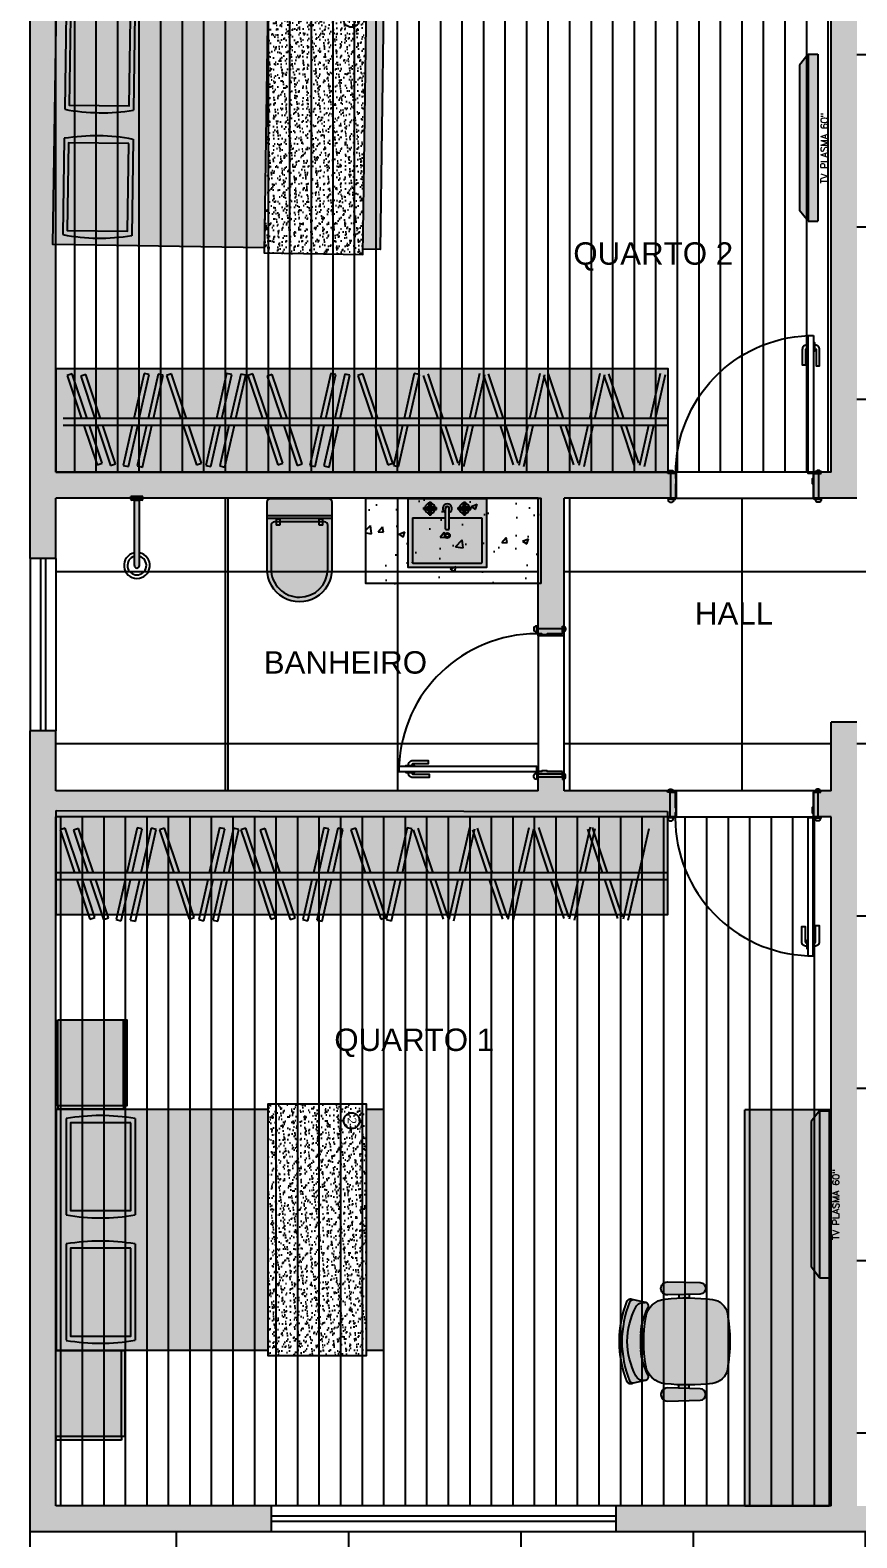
# Model space of a CAD drawing. Extents: x -39 to 242, y 20 to 69.
# Drawn here: x 94.14 to 98.94, y 44.53 to 53.28 of the extents above; entities that cross this region are included whole.
import ezdxf

# ---------------------------------------------------------------- set-up
doc = ezdxf.new("R2010")
doc.units = 0
doc.header["$MEASUREMENT"] = 0
doc.layers.get('0').update_dxf_attribs({"linetype": 'CONTINUOUS'})
for name, color, linetype in [('A6', 6, 'CONTINUOUS'), ('Esquadrias', 2, 'CONTINUOUS'), ('hatch', 1, 'CONTINUOUS'), ('MOBILIARIO', 2, 'CONTINUOUS'), ('PORTA', 1, 'CONTINUOUS'), ('solera', 1, 'CONTINUOUS'), ('Texto', 2, 'CONTINUOUS')]:
    doc.layers.add(name, color=color, linetype=linetype)
doc.styles.add('1-20', font='romans.shx', dxfattribs={"height": 0.04})
doc.styles.add('casa', font='georgia.ttf')
doc.styles.add('R100-50', font='arial.ttf', dxfattribs={"height": 0.13})
pattern_1 = [(90, (16.2722, 22.1355), (-1, 0), []), (180, (16.2722, 22.1355), (-1e-16, -1), [])]

# ---------------------------------------------------------------- blocks, each defined once
blk = doc.blocks.new('A$C2AA719D1')
at = {"layer": 'PORTA', "color": 3}
for points in [[(0.045, 0.9675), (0.045, 0.1675), (0.075, 0.1675), (0.075, 0.9675)], [(0.045, 0.0175), (0.045, 0.1075), (0.05, 0.1075), (0.05, 0.1375), (0.045, 0.1375), (0.045, 0.1675), (0.015, 0.1675), (0.015, 0.0175)], [(0.845, 0.0175), (0.845, 0.1075), (0.84, 0.1075), (0.84, 0.1375), (0.845, 0.1375), (0.845, 0.1675), (0.875, 0.1675), (0.875, 0.0175)]]:
    blk.add_lwpolyline(points, close=True, dxfattribs=at)
at = {"layer": 'PORTA', "color": 2}
for points in [[(0.04, 0.8925), (0.035, 0.8925, 0.414214), (0.03, 0.8875), (0.03, 0.7925), (0.01, 0.7925), (0.01, 0.8875, -0.414214), (0.035, 0.9125), (0.04, 0.9125)], [(0.08, 0.9125), (0.085, 0.9125, -0.414214), (0.11, 0.8875), (0.11, 0.7975), (0.09, 0.7975), (0.09, 0.8875, 0.414214), (0.085, 0.8925), (0.08, 0.8925)]]:
    blk.add_lwpolyline(points, format="xyb", dxfattribs=at)
for points in [[(0.045, 0.9275), (0.04, 0.9275), (0.04, 0.8775), (0.045, 0.8775)], [(0.075, 0.9275), (0.08, 0.9275), (0.08, 0.8775), (0.075, 0.8775)]]:
    blk.add_lwpolyline(points, dxfattribs=at)
at = {"layer": 'PORTA', "color": 3}
for points in [[(0, 0.1675, -1), (0.035, 0.1675)], [(0.89, 0.1675, 1), (0.855, 0.1675)], [(0, 0.0175, 1), (0.035, 0.0175)], [(0.89, 0.0175, -1), (0.855, 0.0175)]]:
    blk.add_lwpolyline(points, format="xyb", close=True, dxfattribs=at)
at = {"layer": 'PORTA', "color": 1}
blk.add_arc((0.044, 0.1671), 0.801, 0.02903, 87.78159, dxfattribs=at)
blk = doc.blocks.new('A$C38BE74CB')
h = blk.add_hatch(color=256)
h.dxf.hatch_style = 1
h.set_gradient(color1=(255, 255, 255), color2=(192, 192, 192), name='CURVED')
h.paths.add_polyline_path([(0.02, 0.38, 0.414214), (0, 0.36), (0, 0.02, 0.414214), (0.02, 0), (0.4065, 0, 1), (0.4065, 0.38)])
at = {"layer": 'MOBILIARIO', "color": 2, "linetype": 'Continuous'}
for p, q in [((0, 0.36), (0, 0.02)), ((0.4065, 0.38), (0.02, 0.38)), ((0.1, 0.38), (0.1, 0)), ((0.02, 0), (0.4065, 0))]:
    blk.add_line(p, q, dxfattribs=at)
at = {"layer": 'MOBILIARIO'}
for p, q in [((0.1144, 0.38), (0.1144, 0)), ((0.4065, 0.355), (0.1535, 0.355)), ((0.1185, 0.325), (0.1185, 0.305)), ((0.1535, 0.325), (0.1185, 0.325)), ((0.1535, 0.305), (0.1185, 0.305)), ((0.1335, 0.335), (0.1335, 0.045)), ((0.1535, 0.325), (0.1535, 0.305)), ((0.1185, 0.075), (0.1185, 0.055)), ((0.1185, 0.075), (0.1535, 0.075)), ((0.1185, 0.055), (0.1535, 0.055)), ((0.1535, 0.075), (0.1535, 0.055)), ((0.1535, 0.025), (0.4065, 0.025))]:
    blk.add_line(p, q, dxfattribs=at)
at = {"layer": 'MOBILIARIO', "color": 2, "linetype": 'Continuous'}
for centre, radius, start, end in [((0.02, 0.36), 0.02, 90, 180), ((0.4065, 0.19), 0.19, 270, 90), ((0.02, 0.02), 0.02, 180, 270)]:
    blk.add_arc(centre, radius, start, end, dxfattribs=at)
at = {"layer": 'MOBILIARIO'}
for centre, radius, start, end in [((0.1535, 0.335), 0.02, 90, 180), ((0.4065, 0.19), 0.165, 0, 90), ((0.4065, 0.19), 0.165, 270, 0), ((0.1535, 0.045), 0.02, 180, 270)]:
    blk.add_arc(centre, radius, start, end, dxfattribs=at)
blk = doc.blocks.new('A$C5CA90DFA')
h = blk.add_hatch(color=256)
h.dxf.hatch_style = 1
h.set_gradient(color1=(255, 255, 255), color2=(192, 192, 192))
h.paths.add_polyline_path([(0, 0), (0.455, 0), (0.455, 0.4), (0, 0.4)])
at = {"layer": 'MOBILIARIO', "color": 2}
for p, q in [((0.2175, 0.2225), (0.218, 0.2215)), ((0.218, 0.2215), (0.2201, 0.2206)), ((0.2201, 0.2206), (0.2235, 0.2199)), ((0.2235, 0.2199), (0.2278, 0.2197)), ((0.2278, 0.2197), (0.2321, 0.2199)), ((0.2321, 0.2199), (0.2355, 0.2206)), ((0.2355, 0.2206), (0.2376, 0.2215)), ((0.2376, 0.2215), (0.2381, 0.2225))]:
    blk.add_line(p, q, dxfattribs=at)
blk.add_lwpolyline([(0, 0.4), (0.455, 0.4), (0.455, 0), (0, 0)], close=True, dxfattribs=at)
at = {"layer": 'MOBILIARIO'}
for points in [[(0.1218, 0.3714, 0.299875), (0.0986, 0.3483)], [(0.1218, 0.3582, 0.21619), (0.1118, 0.3483)], [(0.1218, 0.353, 0.138814), (0.1171, 0.3483)], [(0.1218, 0.3527, 0.131669), (0.1174, 0.3483)], [(0.157, 0.3483, 0.299858), (0.1338, 0.3714)], [(0.1438, 0.3483, 0.216158), (0.1338, 0.3582)], [(0.1385, 0.3483, 0.13877), (0.1338, 0.353)], [(0.1382, 0.3483, 0.131627), (0.1338, 0.3527)], [(0.2381, 0.3173, 5.042833), (0.2175, 0.3173)], [(0.3212, 0.3714, 0.299875), (0.298, 0.3483)], [(0.3212, 0.3582, 0.216188), (0.3112, 0.3483)], [(0.3212, 0.353, 0.138814), (0.3165, 0.3483)], [(0.3212, 0.3527, 0.131669), (0.3168, 0.3483)], [(0.3564, 0.3483, 0.299858), (0.3332, 0.3714)], [(0.3432, 0.3483, 0.21616), (0.3332, 0.3582)], [(0.3379, 0.3483, 0.13877), (0.3332, 0.353)], [(0.3376, 0.3483, 0.131627), (0.3332, 0.3527)], [(0.0986, 0.3363, 0.299878), (0.1218, 0.3131)], [(0.1118, 0.3363, 0.216195), (0.1218, 0.3263)], [(0.1171, 0.3363, 0.138819), (0.1218, 0.3315)], [(0.1174, 0.3363, 0.131679), (0.1218, 0.3319)], [(0.1338, 0.3319, 0.131637), (0.1382, 0.3363)], [(0.1338, 0.3315, 0.138776), (0.1385, 0.3363)], [(0.1338, 0.3263, 0.216162), (0.1438, 0.3363)], [(0.1338, 0.3131, 0.299861), (0.157, 0.3363)], [(0.298, 0.3363, 0.299878), (0.3212, 0.3131)], [(0.3112, 0.3363, 0.216193), (0.3212, 0.3263)], [(0.3165, 0.3363, 0.138819), (0.3212, 0.3315)], [(0.3168, 0.3363, 0.131678), (0.3212, 0.3319)], [(0.3332, 0.3319, 0.131638), (0.3376, 0.3363)], [(0.3332, 0.3315, 0.138776), (0.3379, 0.3363)], [(0.3332, 0.3263, 0.216165), (0.3432, 0.3363)], [(0.3332, 0.3131, 0.299861), (0.3564, 0.3363)]]:
    blk.add_lwpolyline(points, format="xyb", dxfattribs=at)
at = {"layer": 'MOBILIARIO', "color": 2}
for points in [[(0.1198, 0.3483, 0.414466), (0.1218, 0.3503)], [(0.1338, 0.3503, 0.41557), (0.1358, 0.3483)], [(0.2381, 0.339, 1.362521), (0.2175, 0.339)], [(0.2381, 0.3429, 0.936931), (0.2175, 0.3429)], [(0.3192, 0.3483, 0.415042), (0.3212, 0.3503)], [(0.3332, 0.3503, 0.414788), (0.3352, 0.3483)], [(0.0297, 0.287, 0.414575), (0.0247, 0.282)], [(0.1218, 0.3343, 0.414465), (0.1198, 0.3363)], [(0.1358, 0.3363, 0.414476), (0.1338, 0.3343)], [(0.3212, 0.3343, 0.414474), (0.3192, 0.3363)], [(0.3352, 0.3363, 0.414666), (0.3332, 0.3343)], [(0.4304, 0.282, 0.41461), (0.4254, 0.287)], [(0.0265, 0.0265, -0.197037), (0.025, 0.03)], [(0.025, 0.03, 0.414577), (0.03, 0.025)], [(0.03, 0.025, -0.197039), (0.0265, 0.0265)], [(0.4256, 0.025, 0.413841), (0.43, 0.0294)]]:
    blk.add_lwpolyline(points, format="xyb", dxfattribs=at)
for points in [[(0.1218, 0.3503), (0.1218, 0.3793)], [(0.1218, 0.3793), (0.1338, 0.3793)], [(0.1218, 0.3343), (0.1338, 0.3503)], [(0.1218, 0.3503), (0.1278, 0.3423)], [(0.1278, 0.3053), (0.1278, 0.3793)], [(0.1338, 0.3503), (0.1338, 0.3793)], [(0.3212, 0.3503), (0.3212, 0.3793)], [(0.3212, 0.3793), (0.3332, 0.3793)], [(0.3212, 0.3343), (0.3332, 0.3503)], [(0.3212, 0.3503), (0.3332, 0.3343)], [(0.3272, 0.3053), (0.3272, 0.3793)], [(0.3332, 0.3503), (0.3332, 0.3793)], [(0.0247, 0.282), (0.025, 0.03)], [(0.0297, 0.287), (0.2175, 0.287)], [(0.0908, 0.3363), (0.0908, 0.3483)], [(0.0908, 0.3483), (0.1198, 0.3483)], [(0.0908, 0.3423), (0.1648, 0.3423)], [(0.0908, 0.3363), (0.1198, 0.3363)], [(0.1198, 0.3483), (0.1278, 0.3423)], [(0.1278, 0.3423), (0.1198, 0.3363)], [(0.1218, 0.3053), (0.1218, 0.3343)], [(0.1218, 0.3053), (0.1338, 0.3053)], [(0.1278, 0.3423), (0.1358, 0.3483)], [(0.1358, 0.3363), (0.1278, 0.3423)], [(0.1278, 0.3423), (0.1338, 0.3343)], [(0.1338, 0.3053), (0.1338, 0.3343)], [(0.1358, 0.3483), (0.1648, 0.3483)], [(0.1358, 0.3363), (0.1648, 0.3363)], [(0.1648, 0.3363), (0.1648, 0.3483)], [(0.2175, 0.2873), (0.2175, 0.3429)], [(0.2175, 0.2225), (0.2175, 0.2873)], [(0.2381, 0.2873), (0.2381, 0.3429)], [(0.2381, 0.2223), (0.2381, 0.2873)], [(0.2381, 0.287), (0.4254, 0.287)], [(0.2902, 0.3363), (0.2902, 0.3483)], [(0.2902, 0.3483), (0.3192, 0.3483)], [(0.2902, 0.3423), (0.3642, 0.3423)], [(0.2902, 0.3363), (0.3192, 0.3363)], [(0.3192, 0.3483), (0.3272, 0.3423)], [(0.3272, 0.3423), (0.3192, 0.3363)], [(0.3212, 0.3053), (0.3212, 0.3343)], [(0.3212, 0.3053), (0.3332, 0.3053)], [(0.3272, 0.3423), (0.3352, 0.3483)], [(0.3352, 0.3363), (0.3272, 0.3423)], [(0.3332, 0.3053), (0.3332, 0.3343)], [(0.3352, 0.3483), (0.3642, 0.3483)], [(0.3352, 0.3363), (0.3642, 0.3363)], [(0.3642, 0.3363), (0.3642, 0.3483)], [(0.43, 0.0294), (0.4304, 0.282)], [(0.03, 0.025), (0.4256, 0.025)]]:
    blk.add_lwpolyline(points, dxfattribs=at)
blk.add_circle((0.2278, 0.185), 0.015, dxfattribs=at)
at = {"layer": 'MOBILIARIO'}
blk.add_circle((0.2278, 0.185), 0.01, dxfattribs=at)
blk = doc.blocks.new('CHUVEIRO-S')
h = blk.add_hatch(color=256)
h.dxf.hatch_style = 1
h.set_gradient(color1=(132, 132, 132), color2=(173, 173, 173))
h.paths.add_polyline_path([(0.015, -0.0218), (-0.015, -0.0218), (-0.015, -0.4, 1), (0.015, -0.4)])
at = {"layer": 'MOBILIARIO', "color": 2, "linetype": 'Continuous'}
for p, q in [((0.035, 0), (-0.035, 0)), ((-0.035, -0.0148), (-0.035, 0)), ((0.028, -0.0218), (-0.028, -0.0218)), ((-0.015, -0.4), (-0.015, -0.0218)), ((0.015, -0.4), (0.015, -0.0218)), ((0.035, -0.0148), (0.035, 0))]:
    blk.add_line(p, q, dxfattribs=at)
at = {"layer": 'MOBILIARIO', "color": 1, "lineweight": -3}
blk.add_line((0, -0.0077), (0, 0), dxfattribs=at)
at = {"layer": 'MOBILIARIO'}
blk.add_line((-0.015, -0.0218), (0.015, -0.0218), dxfattribs=at)
at = {"layer": 'MOBILIARIO', "color": 2, "linetype": 'Continuous'}
for centre, radius, start, end in [((-0.028, -0.0148), 0.007, 180, 270), ((0.028, -0.0148), 0.007, 270, 0), ((0, -0.4), 0.075, 101.53696, 78.46304), ((0, -0.4), 0.055, 105.82662, 74.17338), ((0, -0.4), 0.015, 180, 0)]:
    blk.add_arc(centre, radius, start, end, dxfattribs=at)
blk = doc.blocks.new('A$C6BD45789')
at = {"layer": 'MOBILIARIO'}
h = blk.add_hatch(color=243, dxfattribs=at)
h.dxf.hatch_style = 2
h.set_gradient(color1=(191, 105, 116), color2=(240, 199, 204), name='INVCURVED')
h.paths.add_polyline_path([(1.43, 1.227), (0.03, 1.227), (0.03, 0), (1.43, 0)])
h.paths.add_polyline_path([(0.6432, 0.0569, 0.086537), (0.6432, 0.4569), (0.0838, 0.4569, 0.086537), (0.0838, 0.0569)], flags=16)
h.paths.add_polyline_path([(0.6182, 0.4319), (0.6182, 0.0819), (0.1088, 0.0819), (0.1088, 0.4319)], flags=0)
h.paths.add_polyline_path([(0.8117, 0.4569), (1.3707, 0.4569, -0.086537), (1.3711, 0.0569), (0.8117, 0.0569, -0.086537)], flags=16)
h.paths.add_polyline_path([(0.8367, 0.4319), (1.3461, 0.4319), (1.3461, 0.0819), (0.8367, 0.0819)], flags=0)
h.paths.add_polyline_path([(1.1637, 1.087, -1), (1.3504, 1.087, -1)], flags=16)
h.paths.add_polyline_path([(1.43, 1.9), (0.03, 1.9), (0.03, 1.8), (1.43, 1.8)])
h.paths.add_polyline_path([(1.1623, 1.1631), (1.3421, 1.1631), (1.3421, 1.0081), (1.1623, 1.0081)], flags=24)
h = blk.add_hatch(dxfattribs=at)
h.set_pattern_fill('AR-SAND', color=256, scale=0.001, style=0)
h.set_pattern_definition([(37.5, (-2.963003, 7.74207), (-0.00160003, 0.04894132), [0, -0.038608, 0, -0.04318, 0, -0.041275]), (7.5, (-2.963, 7.74207), (0.04495233, 0.0716825), [0, -0.020828, 0, -0.034798, 0, -0.013335]), (327.5, (-2.994245, 7.74207), (0.07909924, 0.00014372), [0, -0.0127, 0, -0.04572, 0, -0.05969]), (317.5, (-2.994245, 7.74207), (0.07635565, 0.02229293), [0, -0.00635, 0, -0.029972, 0, -0.03429])])
h.paths.add_polyline_path([(1.46, 1.227), (1.46, 1.8), (0, 1.8), (0, 1.227)])
h = blk.add_hatch(color=9, dxfattribs=at)
h.set_gradient(color1=(191, 191, 191), rotation=90, name='CYLINDER')
h.paths.add_polyline_path([(0.6432, 0.4569), (0.0838, 0.4569, 0.041516), (0.0665, 0.2647), (0.1088, 0.2647), (0.1088, 0.4319), (0.6182, 0.4319), (0.6182, 0.2647), (0.6605, 0.2647, 0.041516)])
h.paths.add_polyline_path([(0.6605, 0.2647), (0.6182, 0.2647), (0.6182, 0.0819), (0.1088, 0.0819), (0.1088, 0.2647), (0.0665, 0.2647, 0.04486), (0.0838, 0.0569), (0.6432, 0.0569, 0.04486)])
h = blk.add_hatch(color=9, dxfattribs=at)
h.set_gradient(color1=(191, 191, 191), rotation=90, name='CYLINDER')
h.paths.add_polyline_path([(1.3711, 0.4569), (0.8117, 0.4569, 0.041516), (0.7945, 0.2647), (0.8367, 0.2647), (0.8367, 0.4319), (1.3461, 0.4319), (1.3461, 0.2647), (1.3884, 0.2647, 0.041516)])
h.paths.add_polyline_path([(1.3884, 0.2647), (1.3461, 0.2647), (1.3461, 0.0819), (0.8367, 0.0819), (0.8367, 0.2647), (0.7945, 0.2647, 0.04486), (0.8117, 0.0569), (1.3711, 0.0569, 0.04486)])
h = blk.add_hatch(color=9, dxfattribs=at)
h.set_gradient(color1=(191, 191, 191), rotation=90, name='CYLINDER')
h.paths.add_polyline_path([(0.6182, 0.4319), (0.1088, 0.4319), (0.1088, 0.2647), (0.6182, 0.2647)])
h.paths.add_polyline_path([(0.6182, 0.2647), (0.1088, 0.2647), (0.1088, 0.0819), (0.6182, 0.0819)])
h = blk.add_hatch(color=9, dxfattribs=at)
h.set_gradient(color1=(191, 191, 191), rotation=90, name='CYLINDER')
h.paths.add_polyline_path([(1.3461, 0.4319), (0.8367, 0.4319), (0.8367, 0.2647), (1.3461, 0.2647)])
h.paths.add_polyline_path([(1.3461, 0.2647), (0.8367, 0.2647), (0.8367, 0.0819), (1.3461, 0.0819)])
for points in [[(0.03, 1.8), (0.03, 1.9), (1.43, 1.9), (1.43, 1.8)], [(1.43, 1.227), (1.43, 0), (0.03, 0), (0.03, 1.227)]]:
    blk.add_lwpolyline(points, dxfattribs=at)
at = {"layer": 'MOBILIARIO', "ltscale": 0.1}
blk.add_lwpolyline([(1.46, 1.8), (0, 1.8), (0, 1.8), (0, 1.227), (1.46, 1.227), (1.46, 1.227), (1.46, 1.8), (1.46, 1.8)], dxfattribs=at)
at = {"layer": 'MOBILIARIO', "color": 1}
for points in [[(0.0838, 0.4569), (0.6432, 0.4569)], [(0.8117, 0.4569), (1.3711, 0.4569)], [(0.0838, 0.0569), (0.6432, 0.0569)], [(0.8117, 0.0569), (1.3711, 0.0569)]]:
    blk.add_lwpolyline(points, dxfattribs=at)
for points in [[(0.1088, 0.4319), (0.1088, 0.0819), (0.6182, 0.0819), (0.6182, 0.4319)], [(0.8367, 0.4319), (0.8367, 0.0819), (1.3461, 0.0819), (1.3461, 0.4319)]]:
    blk.add_lwpolyline(points, close=True, dxfattribs=at)
at = {"layer": 'MOBILIARIO'}
blk.add_circle((0.0963, 1.7147), 0.046, dxfattribs=at)
at = {"layer": 'MOBILIARIO', "ltscale": 0.5}
for centre, start, end in [((1.2307, 0.2569), 170.10827, 189.89173), ((-0.5037, 0.2569), 350.10827, 9.89173), ((1.9587, 0.2569), 170.10827, 189.89173), ((0.224, 0.2559), 350.17559, 9.95905)]:
    blk.add_arc(centre, 1.1642, start, end, dxfattribs=at)
at = {"layer": 'MOBILIARIO', "color": 2, "insert": (0.0965, 1.716), "char_height": 0.05, "attachment_point": 5, "style": 'casa'}
blk.add_mtext('2', dxfattribs=at)
blk = doc.blocks.new('A$C16F94535')
at = {"layer": 'MOBILIARIO'}
h = blk.add_hatch(color=33, dxfattribs=at)
h.set_gradient(color1=(195, 164, 101), color2=(206, 180, 130), tint=1, name='INVCURVED')
h.paths.add_polyline_path([(0, 0.52), (0.4, 0.52), (0.4, 0.02), (0, 0.02)])
h = blk.add_hatch(color=33, dxfattribs=at)
h.set_gradient(color1=(195, 164, 101), color2=(206, 180, 130), tint=1, name='INVCURVED')
h.paths.add_polyline_path([(0.38, 0.02), (0, 0.02), (0, 0), (0.38, 0)])
for p, q in [((0.38, 0.02), (0.38, 0.52)), ((0, 0.02), (0, 0)), ((0.38, 0), (0, 0)), ((0.4, 0.02), (0.38, 0.02)), ((0.38, 0.02), (0.38, 0))]:
    blk.add_line(p, q, dxfattribs=at)
at = {"layer": 'MOBILIARIO', "color": 2}
blk.add_lwpolyline([(0, 0.52), (0.4, 0.52), (0.4, 0.02), (0, 0.02)], close=True, dxfattribs=at)
blk = doc.blocks.new('A$C3A424AB4')
at = {"layer": 'MOBILIARIO'}
h = blk.add_hatch(color=253, dxfattribs=at)
h.dxf.hatch_style = 1
h.paths.add_polyline_path([(0.1429, 0.3961), (0.1238, 0.3961, 0.045764), (0.1238, 0.2961), (0.1429, 0.2961, -0.027799)])
h.paths.add_polyline_path([(0.2799, 0.076, 1.040423), (0.2809, 0.0001), (0.4688, 0.005, 0.97392), (0.4688, 0.071)])
h.paths.add_polyline_path([(0.4688, 0.6213, 0.97392), (0.4688, 0.6873), (0.2789, 0.6923, 1.013317), (0.2799, 0.6163)])
h = blk.add_hatch(color=254, dxfattribs=at)
h.dxf.hatch_style = 1
h.paths.add_polyline_path([(0.4044, 0.5986), (0.4044, 0.6196), (0.3444, 0.618), (0.3444, 0.5977, -0.012003)])
h.paths.add_polyline_path([(0.4044, 0.0727), (0.4044, 0.0937, -0.012003), (0.3444, 0.0945), (0.3444, 0.0743)])
h = blk.add_hatch(color=254, dxfattribs=at)
h.dxf.hatch_style = 1
h.paths.add_polyline_path([(0.6267, 0.5085, 0.328643), (0.5402, 0.5898, 0.05523), (0.2649, 0.5922, 0.340817), (0.1523, 0.4855, 0.077917), (0.1523, 0.2067, 0.340817), (0.2649, 0.1001, 0.05523), (0.5402, 0.1025, 0.328643), (0.6267, 0.1838, 0.09095)])
h.paths.add_polyline_path([(0.1664, 0.5424, 0.512983), (0.1518, 0.5715, 0.354792), (0.0945, 0.5452, 0.1068), (0.0444, 0.3461, 0.1068), (0.0945, 0.147, 0.354792), (0.1518, 0.1208, 0.512983), (0.1664, 0.1498, -0.101348), (0.1237, 0.297, -0.044984), (0.1237, 0.3953, -0.101348)])
h.paths.add_polyline_path([(0.0945, 0.5452, -0.344642), (0.1501, 0.5719), (0.0819, 0.5869, 0.365963), (0.0591, 0.5748, 0.0944), (0.0138, 0.3461, 0.0944), (0.0591, 0.1175, 0.365963), (0.0819, 0.1054), (0.1501, 0.1204, -0.344642), (0.0945, 0.147, -0.1068), (0.0444, 0.3461, -0.1068)])
for p, q in [((0.3444, 0.618), (0.3444, 0.5977)), ((0.4044, 0.6196), (0.4044, 0.5986)), ((0.1429, 0.3961), (0.1238, 0.3961)), ((0.1429, 0.2961), (0.1238, 0.2961)), ((0.3444, 0.0743), (0.3444, 0.0945)), ((0.4044, 0.0727), (0.4044, 0.0937))]:
    blk.add_line(p, q, dxfattribs=at)
for points in [[(0.2789, 0.6923), (0.4688, 0.6873, -0.97392), (0.4688, 0.6213), (0.2799, 0.6163, -1.013317), (0.2789, 0.6923)], [(0.1523, 0.4855, -0.340817), (0.2649, 0.5922, -0.05523), (0.5402, 0.5898, -0.328643), (0.6267, 0.5085, -0.09095), (0.6267, 0.1838, -0.328643), (0.5402, 0.1025, -0.05523), (0.2649, 0.1001, -0.340817), (0.1523, 0.2067, -0.077917)], [(0.2789, 0), (0.4688, 0.005, 0.97392), (0.4688, 0.071), (0.2799, 0.076, 1.013317), (0.2789, 0)]]:
    blk.add_lwpolyline(points, format="xyb", close=True, dxfattribs=at)
for points in [[(0.0801, 0.1051, -0.481357), (0.0453, 0.1107, -0.097119), (0, 0.3461, -0.097119), (0.0453, 0.5815, -0.481357), (0.0801, 0.5872)], [(0.1238, 0.3961, -0.100785), (0.1664, 0.5424, 0.49505), (0.1529, 0.5713), (0.0819, 0.5869, 0.365963), (0.0591, 0.5748, 0.0944), (0.0138, 0.3461, 0.0944), (0.0591, 0.1175, 0.365963), (0.0819, 0.1054), (0.1529, 0.121, 0.49505), (0.1664, 0.1498, -0.100785), (0.1238, 0.2961, -0.100785)], [(0.1501, 0.1204, -0.344642), (0.0945, 0.147, -0.1068), (0.0444, 0.3461, -0.1068), (0.0945, 0.5452, -0.344642), (0.1501, 0.5719)]]:
    blk.add_lwpolyline(points, format="xyb", dxfattribs=at)
at = {"layer": 'MOBILIARIO', "color": 1}
blk.add_lwpolyline([(0.0801, 0.1051, -0.228151), (0.0613, 0.0995, -0.228151), (0.0453, 0.1107, -0.097963), (0, 0.3484, -0.094718), (0.0453, 0.5815, -0.481357), (0.0801, 0.5872, -0.507816), (0.0801, 0.5872, -80.65881), (0.0801, 0.5872, 0.34009), (0.0591, 0.5748, 0.0944), (0.0138, 0.3461, 0.0944), (0.0591, 0.1175, 0.177234), (0.0683, 0.1073, 0.177234), (0.0819, 0.1054)], format="xyb", dxfattribs=at)
at = {"layer": 'MOBILIARIO'}
blk.add_arc((0.6689, 0.3461), 0.5474, 174.75947, 185.24053, dxfattribs=at)
blk = doc.blocks.new('A$C33757742')
h = blk.add_hatch(color=256)
h.dxf.hatch_style = 1
h.set_gradient(color1=(214, 214, 214), color2=(91, 91, 91))
h.paths.add_polyline_path([(0, 0.0635), (0.05, 0), (0.105, 0), (0.105, 0.97), (0.05, 0.97), (0, 0.9065)])
at = {"color": 2}
for p, q in [((0.05, 0.97), (0, 0.9065)), ((0.05, 0.97), (0.105, 0.97)), ((0.105, 0.97), (0.105, 0)), ((0, 0.9065), (0, 0.0635)), ((0.05, 0), (0, 0.0635)), ((0.05, 0), (0.105, 0))]:
    blk.add_line(p, q, dxfattribs=at)
at = {"color": 1}
blk.add_line((0.05, 0.97), (0.05, 0), dxfattribs=at)
at = {"color": 2, "insert": (0.1241, 0.2195), "char_height": 0.04, "width": 0.6297, "attachment_point": 1, "rotation": 90, "style": '1-20'}
blk.add_mtext('TV PLASMA 60"', dxfattribs=at)

msp = doc.modelspace()

# ---------------------------------------------------------------- hatches: boundary and pattern name
at = {"layer": 'hatch', "true_color": 0x636466}
h = msp.add_hatch(color=251, dxfattribs=at)
h.dxf.hatch_style = 1
h.paths.add_polyline_path([(103.5886, 49.9862), (103.4386, 49.9862), (103.4386, 49.2612), (99.7386, 49.2612), (99.7386, 49.1112), (103.4386, 49.1112), (103.4386, 45.6112), (103.5886, 45.6112)])
h.paths.add_polyline_path([(98.9386, 49.2612), (98.7886, 49.2612), (98.7886, 48.8612), (98.6886, 48.8612), (98.6886, 48.7112), (98.7886, 48.7112), (98.7886, 44.7112), (97.5386, 44.7112), (97.5386, 44.5612), (100.1886, 44.5612), (100.1886, 44.7112), (98.9386, 44.7112)])
h.paths.add_polyline_path([(98.9386, 54.7112), (103.4386, 54.7112), (103.4386, 54.6112), (103.5886, 54.6112), (103.5886, 54.7112), (106.9886, 54.7112), (106.9886, 54.5362), (107.1386, 54.5362), (107.1386, 54.8612), (97.5386, 54.8612), (97.5386, 54.7112), (98.7886, 54.7112), (98.7886, 50.7112), (98.6886, 50.7112), (98.6886, 50.5612), (98.9386, 50.5612)])
h.paths.add_polyline_path([(97.8886, 50.7112), (94.2886, 50.7112), (94.2886, 54.7112), (95.5386, 54.7112), (95.5386, 54.8612), (94.1386, 54.8612), (94.1386, 50.2112), (94.2886, 50.2112), (94.2886, 50.5612), (97.0886, 50.5612), (97.0886, 49.7612), (97.2386, 49.7612), (97.2386, 50.5612), (97.8886, 50.5612)])
h.paths.add_polyline_path([(107.1386, 53.0362), (106.9886, 53.0362), (106.9886, 52.8612), (104.6886, 52.8612), (104.6886, 52.7112), (107.1386, 52.7112)], flags=17)
h.paths.add_polyline_path([(107.1386, 52.7112), (106.9386, 52.7112), (106.9386, 52.1212), (107.1386, 52.1212)], flags=17)
h.paths.add_polyline_path([(103.5886, 52.7112), (103.6886, 52.7112), (103.6886, 52.8612), (103.5886, 52.8612), (103.5886, 53.8112), (103.4386, 53.8112), (103.4386, 51.9862), (103.5886, 51.9862)], flags=17)
h.paths.add_polyline_path([(107.1386, 47.7912), (106.9386, 47.7912), (106.9386, 47.3412), (107.1386, 47.3412)])
h.paths.add_polyline_path([(107.1386, 43.0112), (106.9386, 43.0112), (106.9386, 42.5612), (107.1386, 42.5612)])
h.paths.add_polyline_path([(100.9886, 42.7612), (100.5386, 42.7612), (100.5386, 42.5612), (100.9886, 42.5612)])
h.paths.add_polyline_path([(94.5886, 42.7612), (94.1386, 42.7612), (94.1386, 42.5612), (94.5886, 42.5612)])
h.paths.add_polyline_path([(94.2886, 48.7112), (97.8886, 48.7112), (97.8886, 48.8612), (97.2386, 48.8612), (97.2386, 48.9612), (97.0886, 48.9612), (97.0886, 48.8612), (94.2886, 48.8612), (94.2886, 49.2112), (94.1386, 49.2112), (94.1386, 44.5612), (95.5386, 44.5612), (95.5386, 44.7112), (94.2886, 44.7112)])
h.paths.add_polyline_path([(103.5886, 44.8112), (103.4386, 44.8112), (103.4386, 44.7112), (102.1886, 44.7112), (102.1886, 44.5612), (103.5886, 44.5612)])
at = {"layer": 'hatch'}
h = msp.add_hatch(dxfattribs=at)
h.set_pattern_fill('ANSI31', color=17, angle=45)
h.set_pattern_definition([(90, (16.27221, 22.13554), (-0.125, 0), [])])
h.paths.add_polyline_path([(98.7886, 54.7112), (97.5386, 54.7112), (95.5386, 54.7112), (94.2886, 54.7112), (94.2886, 50.7112), (97.8886, 50.7112), (98.6886, 50.7112), (98.7886, 50.7112)])
h.paths.add_polyline_path([(97.252, 51.8431), (98.2453, 51.8431), (98.2453, 52.111), (97.252, 52.111)], flags=24)
at = {"layer": 'hatch', "true_color": 0x636466}
h = msp.add_hatch(dxfattribs=at)
h.set_pattern_fill('ANSI37', color=251, scale=8, angle=45)
h.set_pattern_definition(pattern_1)
h.paths.add_polyline_path([(103.4386, 51.9862), (103.4386, 53.8112), (103.4386, 54.6112), (103.4386, 54.7112), (98.9386, 54.7112), (98.9386, 50.5612), (98.6886, 50.5612), (97.8886, 50.5612), (97.2386, 50.5612), (97.2386, 49.7612), (97.2386, 48.9612), (97.2386, 48.8612), (97.8886, 48.8612), (98.6886, 48.8612), (98.7886, 48.8612), (98.7886, 49.2612), (98.9386, 49.2612), (98.9386, 44.7112), (100.1886, 44.7112), (102.1886, 44.7112), (103.4386, 44.7112), (103.4386, 44.8112), (103.4386, 45.6112), (103.4386, 49.1112), (99.7386, 49.1112), (99.7386, 49.2612), (103.4386, 49.2612), (103.4386, 49.9862)])
h.paths.add_polyline_path([(97.9511, 49.7561), (98.4704, 49.7561), (98.4704, 50.024), (97.9511, 50.024)], flags=24)
h.paths.add_polyline_path([(101.0595, 51.891), (101.942, 51.891), (101.942, 52.1589), (101.0595, 52.1589)], flags=24)
h.paths.add_polyline_path([(100.012, 46.5898), (100.5417, 46.5898), (100.5417, 46.8577), (100.012, 46.8577)], flags=24)
h = msp.add_hatch(dxfattribs=at)
h.set_pattern_fill('ANSI37', color=251, scale=8, angle=45)
h.set_pattern_definition([(90, (106.9886, 54.7112), (-1, 0), []), (180, (106.9886, 54.7112), (-1e-16, -1), [])])
h.paths.add_polyline_path([(107.1386, 52.1212), (106.9386, 52.1212), (106.9386, 52.7112), (104.6886, 52.7112), (103.6886, 52.7112), (103.5886, 52.7112), (103.5886, 51.9862), (103.5886, 49.9862), (103.5886, 45.6112), (103.5886, 44.8112), (103.5886, 44.5612), (102.1886, 44.5612), (100.1886, 44.5612), (97.5386, 44.5612), (95.5386, 44.5612), (94.1386, 44.5612), (94.1386, 42.7612), (94.5886, 42.7612), (94.5886, 42.5612), (100.5386, 42.5612), (100.5386, 42.7612), (100.9886, 42.7612), (100.9886, 42.5612), (106.9386, 42.5612), (106.9386, 43.0112), (107.1386, 43.0112), (107.1386, 47.3412), (106.9386, 47.3412), (106.9386, 47.7912), (107.1386, 47.7912)])
h.paths.add_polyline_path([(105.2456, 49.3948), (106.239, 49.3948), (106.239, 49.6627), (105.2456, 49.6627)], flags=24)
h.paths.add_polyline_path([(99.541, 43.4798), (100.4843, 43.4798), (100.4843, 43.7477), (99.541, 43.7477)], flags=24)
h = msp.add_hatch(dxfattribs=at)
h.set_pattern_fill('ANSI37', color=251, scale=8, angle=45)
h.set_pattern_definition(pattern_1)
h.paths.add_polyline_path([(94.2886, 48.8612), (97.0886, 48.8612), (97.0886, 48.9612), (97.0886, 49.7612), (97.0886, 50.5612), (94.2886, 50.5612), (94.2886, 50.2112), (94.2886, 49.2112)])
h.paths.add_polyline_path([(95.4489, 49.4693), (96.4625, 49.4693), (96.4625, 49.7372), (95.4489, 49.7372)], flags=24)
at = {"layer": 'hatch'}
h = msp.add_hatch(dxfattribs=at)
h.set_pattern_fill('ANSI31', color=17, angle=45)
h.set_pattern_definition([(90, (96.81743, 47.32958), (-0.125, 0), [])])
h.paths.add_polyline_path([(94.2886, 44.7112), (95.5386, 44.7112), (97.5386, 44.7112), (98.7886, 44.7112), (98.7886, 48.7112), (98.6886, 48.7112), (97.8886, 48.7112), (94.2886, 48.7112)])
at = {"layer": 'MOBILIARIO'}
h = msp.add_hatch(color=256, dxfattribs=at)
h.dxf.hatch_style = 1
h.set_gradient(color1=(204, 153, 102), color2=(255, 159, 127))
h.paths.add_polyline_path([(97.8431, 50.7112), (97.8431, 51.3112), (94.2886, 51.3112), (94.2886, 50.7112)])
at = {"layer": 'MOBILIARIO', "true_color": 0x636466}
h = msp.add_hatch(dxfattribs=at)
h.set_pattern_fill('AR-CONC', color=251, scale=0.05)
h.set_pattern_definition([(50, (21.2722, 22.13554), (0.3586301, -0.0313761), [0.0375, -0.4125]), (355, (21.2722, 22.13554), (-0.0693757, 0.376096), [0.03, -0.33]), (100.45144, (21.3021, 22.13292), (0.2892544, 0.34472), [0.0318701, -0.350571]), (46.1842, (21.2722, 22.23554), (0.5336207, -0.0827596), [0.05625, -0.61875]), (96.6356, (21.3167, 22.22864), (0.467331, 0.4870593), [0.047805, -0.525857]), (351.1842, (21.2722, 22.23554), (0.467331, 0.4870593), [0.045, -0.495]), (21, (21.3222, 22.21054), (0.2984535, -0.2013094), [0.0375, -0.4125]), (326, (21.3222, 22.21054), (0.1216577, 0.362575), [0.03, -0.33]), (71.45144, (21.3471, 22.19376), (0.4201112, 0.1612656), [0.0318701, -0.350571]), (37.5, (21.27221, 22.13554), (0.00607993, 0.16644693), [0, -0.326, 0, -0.335, 0, -0.33125]), (7.5, (21.27221, 22.13554), (0.13153477, 0.19720586), [0, -0.191, 0, -0.3185, 0, -0.12625]), (327.5, (21.16071, 22.13554), (0.26691122, -0.01127744), [0, -0.125, 0, -0.39, 0, -0.5175]), (317.5, (21.11071, 22.13554), (0.2915931, 0.0500525), [0, -0.1625, 0, -0.259, 0, -0.3675])])
h.paths.add_polyline_path([(97.106, 50.0649), (97.106, 50.5612), (96.0886, 50.5612), (96.0886, 50.0649)])
at = {"layer": 'MOBILIARIO'}
h = msp.add_hatch(color=256, dxfattribs=at)
h.dxf.hatch_style = 1
h.set_gradient(color1=(204, 153, 102), color2=(255, 159, 127))
h.paths.add_polyline_path([(94.2888, 48.7483), (94.2888, 48.1419), (97.8396, 48.1419), (97.8396, 48.7419)])
h = msp.add_hatch(color=43, dxfattribs=at)
h.dxf.hatch_style = 1
h.paths.add_polyline_path([(98.7776, 47.0112), (98.2886, 47.0112), (98.2886, 44.7112), (98.7776, 44.7112)])

# ---------------------------------------------------------------- linework, layer by layer
at = {"layer": 'A6'}
for p, q in [((94.1386, 50.2112), (94.1386, 54.8612)), ((94.2886, 50.7112), (94.2886, 54.7112)), ((98.7886, 50.7112), (98.7886, 54.7112)), ((97.8886, 50.7112), (94.2886, 50.7112)), ((97.8886, 50.5612), (97.8886, 50.7112)), ((98.6886, 50.5612), (98.6886, 50.7112)), ((98.7886, 50.7112), (98.6886, 50.7112)), ((94.2886, 50.2112), (94.2886, 50.5612)), ((97.0886, 50.5612), (94.2886, 50.5612)), ((97.0886, 49.7612), (97.0886, 50.5612)), ((97.2386, 49.7612), (97.2386, 50.5612)), ((97.8886, 50.5612), (97.2386, 50.5612)), ((98.9386, 50.5612), (98.6886, 50.5612)), ((98.7886, 50.5612), (98.7886, 50.5612)), ((97.2386, 49.7612), (97.0886, 49.7612)), ((94.1386, 42.5612), (94.1386, 49.2112)), ((94.2886, 48.8612), (94.2886, 49.2112)), ((98.7886, 48.8612), (98.7886, 49.2612)), ((98.9386, 49.2612), (98.7886, 49.2612)), ((97.0886, 48.8612), (97.0886, 48.9612)), ((97.2386, 48.9612), (97.0886, 48.9612)), ((97.2386, 48.8612), (97.2386, 48.9612)), ((97.0886, 48.8612), (94.2886, 48.8612)), ((97.8886, 48.8612), (97.2386, 48.8612)), ((97.8886, 48.7112), (97.8886, 48.8612)), ((98.6886, 48.7112), (98.6886, 48.8612)), ((98.7886, 48.8612), (98.6886, 48.8612)), ((94.2886, 44.7112), (94.2886, 48.7112)), ((97.8886, 48.7112), (94.2886, 48.7112)), ((98.7886, 48.7112), (98.6886, 48.7112)), ((98.7886, 44.7112), (98.7886, 48.7112)), ((95.5386, 44.7112), (94.2886, 44.7112)), ((95.5386, 44.7112), (95.5386, 44.5612)), ((98.7886, 44.7112), (97.5386, 44.7112)), ((97.5386, 44.7112), (97.5386, 44.5612)), ((95.5386, 44.5612), (94.1386, 44.5612)), ((100.1886, 44.5612), (97.5386, 44.5612))]:
    msp.add_line(p, q, dxfattribs=at)
at = {"layer": 'Esquadrias'}
for p, q in [((94.2886, 50.2112), (94.1386, 50.2112)), ((94.1386, 50.2112), (94.1386, 49.2112)), ((94.2886, 50.2112), (94.2886, 49.2112)), ((94.2886, 49.2112), (94.1386, 49.2112)), ((97.5386, 44.7112), (95.5386, 44.7112)), ((97.5386, 44.5612), (95.5386, 44.5612))]:
    msp.add_line(p, q, dxfattribs=at)
at = {"layer": 'Esquadrias', "color": 3}
for p, q in [((94.1986, 50.2112), (94.1986, 49.2112)), ((94.2286, 50.2112), (94.2286, 49.2112)), ((97.5386, 44.6512), (95.5386, 44.6512)), ((97.5386, 44.6212), (95.5386, 44.6212))]:
    msp.add_line(p, q, dxfattribs=at)
at = {"layer": 'MOBILIARIO', "color": 1}
for p, q in [((94.3824, 51.2827), (94.3534, 51.273)), ((94.4695, 51.0227), (94.3824, 51.2827)), ((94.461, 51.2793), (94.432, 51.2696)), ((94.547, 51.0227), (94.461, 51.2793)), ((94.7723, 51.0227), (94.8304, 51.2781)), ((94.8304, 51.2781), (94.8005, 51.2848)), ((94.8547, 51.0227), (94.9119, 51.2747)), ((94.9119, 51.2747), (94.8821, 51.2814)), ((94.959, 51.2827), (94.93, 51.273)), ((95.0461, 51.0227), (94.959, 51.2827)), ((95.2513, 51.0227), (95.3094, 51.2781)), ((95.3094, 51.2781), (95.2795, 51.2848)), ((95.3337, 51.0227), (95.3909, 51.2747)), ((95.3909, 51.2747), (95.3611, 51.2814)), ((95.4325, 51.2827), (95.4035, 51.273)), ((95.5196, 51.0227), (95.4325, 51.2827)), ((95.5446, 51.2793), (95.5156, 51.2696)), ((95.6306, 51.0227), (95.5446, 51.2793)), ((95.856, 51.0227), (95.914, 51.2781)), ((95.914, 51.2781), (95.8842, 51.2848)), ((95.9383, 51.0227), (95.9955, 51.2747)), ((95.9955, 51.2747), (95.9657, 51.2814)), ((96.0708, 51.2827), (96.0418, 51.273)), ((96.1578, 51.0227), (96.0708, 51.2827)), ((96.3408, 51.0227), (96.3988, 51.2781)), ((96.3988, 51.2781), (96.369, 51.2848)), ((96.5375, 51.0227), (96.4504, 51.2827)), ((96.7204, 51.0227), (96.7784, 51.2781)), ((96.8862, 51.0227), (96.7991, 51.2827)), ((97.0691, 51.0227), (97.1271, 51.2781)), ((97.2349, 51.0227), (97.1478, 51.2827)), ((97.4178, 51.0227), (97.4758, 51.2781)), ((97.5861, 51.0227), (97.499, 51.2827)), ((97.769, 51.0227), (97.827, 51.2781)), ((97.8431, 51.0227), (94.3298, 51.0227)), ((94.5561, 50.7642), (94.4831, 50.982)), ((94.6347, 50.7608), (94.5606, 50.982)), ((94.7092, 50.7448), (94.7631, 50.982)), ((94.7908, 50.7414), (94.8454, 50.982)), ((95.1327, 50.7642), (95.0598, 50.982)), ((95.1882, 50.7448), (95.2421, 50.982)), ((95.2697, 50.7414), (95.3244, 50.982)), ((95.6062, 50.7642), (95.5332, 50.982)), ((95.7183, 50.7608), (95.6442, 50.982)), ((95.7928, 50.7448), (95.8467, 50.982)), ((95.8744, 50.7414), (95.929, 50.982)), ((96.2445, 50.7642), (96.1715, 50.982)), ((96.2776, 50.7448), (96.3315, 50.982)), ((96.6241, 50.7642), (96.5511, 50.982)), ((96.6573, 50.7448), (96.7112, 50.982)), ((96.9728, 50.7642), (96.8998, 50.982)), ((97.006, 50.7448), (97.0598, 50.982)), ((97.3215, 50.7642), (97.2485, 50.982)), ((97.3547, 50.7448), (97.4085, 50.982)), ((97.6727, 50.7642), (97.5997, 50.982)), ((97.7058, 50.7448), (97.7597, 50.982)), ((94.5271, 50.7545), (94.5561, 50.7642)), ((95.1037, 50.7545), (95.1327, 50.7642)), ((95.5772, 50.7545), (95.6062, 50.7642)), ((96.2155, 50.7545), (96.2445, 50.7642)), ((94.6057, 50.7511), (94.6347, 50.7608)), ((94.6794, 50.7516), (94.7092, 50.7448)), ((94.7609, 50.7482), (94.7908, 50.7414)), ((95.1584, 50.7516), (95.1882, 50.7448)), ((95.2399, 50.7482), (95.2697, 50.7414)), ((95.6893, 50.7511), (95.7183, 50.7608)), ((95.763, 50.7516), (95.7928, 50.7448)), ((95.8446, 50.7482), (95.8744, 50.7414)), ((96.2478, 50.7516), (96.2776, 50.7448)), ((95.2886, 48.8612), (95.2886, 50.5612)), ((94.3411, 48.6461), (94.3121, 48.6363)), ((94.4282, 48.3861), (94.3411, 48.6461)), ((94.4198, 48.6427), (94.3908, 48.6329)), ((94.5057, 48.3861), (94.4198, 48.6427)), ((94.7311, 48.3861), (94.7891, 48.6414)), ((94.7891, 48.6414), (94.7593, 48.6482)), ((94.8134, 48.3861), (94.8707, 48.638)), ((94.8707, 48.638), (94.8409, 48.6448)), ((94.9178, 48.6461), (94.8888, 48.6363)), ((95.0049, 48.3861), (94.9178, 48.6461)), ((95.2101, 48.3861), (95.2681, 48.6414)), ((95.2681, 48.6414), (95.2383, 48.6482)), ((95.2924, 48.3861), (95.3497, 48.638)), ((95.3497, 48.638), (95.3199, 48.6448)), ((95.3913, 48.6461), (95.3623, 48.6363)), ((95.4784, 48.3861), (95.3913, 48.6461)), ((95.5034, 48.6427), (95.4744, 48.6329)), ((95.5894, 48.3861), (95.5034, 48.6427)), ((95.8148, 48.3861), (95.8728, 48.6414)), ((95.8728, 48.6414), (95.8429, 48.6482)), ((95.8971, 48.3861), (95.9543, 48.638)), ((95.9543, 48.638), (95.9245, 48.6448)), ((96.0295, 48.6461), (96.0005, 48.6363)), ((96.1166, 48.3861), (96.0295, 48.6461)), ((96.1166, 48.3861), (96.0295, 48.6461)), ((96.2996, 48.3861), (96.3576, 48.6414)), ((96.2996, 48.3861), (96.3576, 48.6414)), ((96.3576, 48.6414), (96.3278, 48.6482)), ((96.479, 48.3861), (96.3919, 48.6461)), ((96.6619, 48.3861), (96.7199, 48.6414)), ((96.8227, 48.3861), (96.7356, 48.6461)), ((97.0056, 48.3861), (97.0636, 48.6414)), ((97.1789, 48.3886), (97.0918, 48.6486)), ((97.3618, 48.3886), (97.4198, 48.644)), ((97.4913, 48.3886), (97.4042, 48.6486)), ((97.6742, 48.3886), (97.7323, 48.644)), ((97.8394, 48.3861), (94.2886, 48.3861)), ((94.5148, 48.1275), (94.4419, 48.3453)), ((94.5935, 48.1241), (94.5194, 48.3453)), ((94.668, 48.1081), (94.7219, 48.3453)), ((94.7495, 48.1048), (94.8042, 48.3453)), ((95.0915, 48.1275), (95.0186, 48.3453)), ((95.147, 48.1081), (95.2009, 48.3453)), ((95.2285, 48.1048), (95.2832, 48.3453)), ((95.565, 48.1275), (95.492, 48.3453)), ((95.6771, 48.1241), (95.603, 48.3453)), ((95.7516, 48.1081), (95.8055, 48.3453)), ((95.8332, 48.1048), (95.8878, 48.3453)), ((96.2032, 48.1275), (96.1303, 48.3453)), ((96.2032, 48.1275), (96.1303, 48.3453)), ((96.2364, 48.1081), (96.2903, 48.3453)), ((96.2364, 48.1081), (96.2903, 48.3453)), ((96.5656, 48.1275), (96.4926, 48.3453)), ((96.5987, 48.1081), (96.6526, 48.3453)), ((96.9093, 48.1275), (96.8363, 48.3453)), ((96.9424, 48.1081), (96.9963, 48.3453)), ((97.2655, 48.1301), (97.1925, 48.3479)), ((97.2987, 48.1107), (97.3525, 48.3479)), ((97.5779, 48.1301), (97.505, 48.3479)), ((97.6111, 48.1107), (97.665, 48.3479)), ((94.4858, 48.1178), (94.5148, 48.1275)), ((94.5645, 48.1144), (94.5935, 48.1241)), ((94.6382, 48.1149), (94.668, 48.1081)), ((94.7197, 48.1115), (94.7495, 48.1048)), ((95.0625, 48.1178), (95.0915, 48.1275)), ((95.1172, 48.1149), (95.147, 48.1081)), ((95.1987, 48.1115), (95.2285, 48.1048)), ((95.536, 48.1178), (95.565, 48.1275)), ((95.6481, 48.1144), (95.6771, 48.1241)), ((95.7218, 48.1149), (95.7516, 48.1081)), ((95.8033, 48.1115), (95.8332, 48.1048)), ((96.1742, 48.1178), (96.2032, 48.1275)), ((96.2066, 48.1149), (96.2364, 48.1081))]:
    msp.add_line(p, q, dxfattribs=at)
at = {"layer": 'MOBILIARIO', "color": 2}
for p, q in [((94.3534, 51.273), (94.4372, 51.0227)), ((94.432, 51.2696), (94.5147, 51.0227)), ((94.8005, 51.2848), (94.741, 51.0227)), ((94.8821, 51.2814), (94.8233, 51.0227)), ((94.93, 51.273), (95.0139, 51.0227)), ((95.2795, 51.2848), (95.22, 51.0227)), ((95.3611, 51.2814), (95.3023, 51.0227)), ((95.4035, 51.273), (95.4873, 51.0227)), ((95.5156, 51.2696), (95.5983, 51.0227)), ((95.8842, 51.2848), (95.8246, 51.0227)), ((95.9657, 51.2814), (95.9069, 51.0227)), ((96.0418, 51.273), (96.1256, 51.0227)), ((96.369, 51.2848), (96.3094, 51.0227)), ((96.4214, 51.273), (96.5052, 51.0227)), ((96.7486, 51.2848), (96.6891, 51.0227)), ((96.7701, 51.273), (96.8539, 51.0227)), ((97.0973, 51.2848), (97.0377, 51.0227)), ((97.1188, 51.273), (97.2026, 51.0227)), ((97.446, 51.2848), (97.3864, 51.0227)), ((97.47, 51.273), (97.5538, 51.0227)), ((97.7972, 51.2848), (97.7376, 51.0227)), ((97.8431, 50.982), (94.3298, 50.982)), ((94.4509, 50.982), (94.5271, 50.7545)), ((94.5284, 50.982), (94.6057, 50.7511)), ((94.7317, 50.982), (94.6794, 50.7516)), ((94.814, 50.982), (94.7609, 50.7482)), ((95.0275, 50.982), (95.1037, 50.7545)), ((95.2107, 50.982), (95.1584, 50.7516)), ((95.293, 50.982), (95.2399, 50.7482)), ((95.501, 50.982), (95.5772, 50.7545)), ((95.612, 50.982), (95.6893, 50.7511)), ((95.8153, 50.982), (95.763, 50.7516)), ((95.8977, 50.982), (95.8446, 50.7482)), ((96.1393, 50.982), (96.2155, 50.7545)), ((96.3002, 50.982), (96.2478, 50.7516)), ((96.5189, 50.982), (96.5951, 50.7545)), ((96.6798, 50.982), (96.6275, 50.7516)), ((96.8676, 50.982), (96.9438, 50.7545)), ((97.0285, 50.982), (96.9761, 50.7516)), ((97.2163, 50.982), (97.2925, 50.7545)), ((97.3772, 50.982), (97.3248, 50.7516)), ((97.5675, 50.982), (97.6437, 50.7545)), ((97.7284, 50.982), (97.676, 50.7516)), ((94.3121, 48.6363), (94.396, 48.3861)), ((94.3908, 48.6329), (94.4735, 48.3861)), ((94.7593, 48.6482), (94.6998, 48.3861)), ((94.8409, 48.6448), (94.7821, 48.3861)), ((94.8888, 48.6363), (94.9726, 48.3861)), ((95.2383, 48.6482), (95.1788, 48.3861)), ((95.3199, 48.6448), (95.2611, 48.3861)), ((95.3623, 48.6363), (95.4461, 48.3861)), ((95.4744, 48.6329), (95.5571, 48.3861)), ((95.8429, 48.6482), (95.7834, 48.3861)), ((95.9245, 48.6448), (95.8657, 48.3861)), ((96.0005, 48.6363), (96.0844, 48.3861)), ((96.0005, 48.6363), (96.0844, 48.3861)), ((96.3278, 48.6482), (96.2682, 48.3861)), ((96.3278, 48.6482), (96.2682, 48.3861)), ((96.3629, 48.6363), (96.4467, 48.3861)), ((96.6901, 48.6482), (96.6305, 48.3861)), ((96.7066, 48.6363), (96.7904, 48.3861)), ((97.0338, 48.6482), (96.9742, 48.3861)), ((97.0628, 48.6389), (97.1466, 48.3886)), ((97.39, 48.6507), (97.3304, 48.3886)), ((97.3752, 48.6389), (97.4591, 48.3886)), ((97.704, 48.5197), (97.6445, 48.2576)), ((97.8394, 48.3453), (94.2886, 48.3453)), ((94.4096, 48.3453), (94.4858, 48.1178)), ((94.4871, 48.3453), (94.5645, 48.1144)), ((94.6905, 48.3453), (94.6382, 48.1149)), ((94.7728, 48.3453), (94.7197, 48.1115)), ((94.9863, 48.3453), (95.0625, 48.1178)), ((95.1695, 48.3453), (95.1172, 48.1149)), ((95.2518, 48.3453), (95.1987, 48.1115)), ((95.4598, 48.3453), (95.536, 48.1178)), ((95.5708, 48.3453), (95.6481, 48.1144)), ((95.7741, 48.3453), (95.7218, 48.1149)), ((95.8565, 48.3453), (95.8033, 48.1115)), ((96.098, 48.3453), (96.1742, 48.1178)), ((96.098, 48.3453), (96.1742, 48.1178)), ((96.2589, 48.3453), (96.2066, 48.1149)), ((96.2589, 48.3453), (96.2066, 48.1149)), ((96.4604, 48.3453), (96.5366, 48.1178)), ((96.6213, 48.3453), (96.5689, 48.1149)), ((96.8041, 48.3453), (96.8803, 48.1178)), ((96.965, 48.3453), (96.9126, 48.1149)), ((97.1603, 48.3479), (97.2365, 48.1204)), ((97.3212, 48.3479), (97.2688, 48.1175)), ((97.4727, 48.3479), (97.5489, 48.1204)), ((97.6336, 48.3479), (97.5813, 48.1175))]:
    msp.add_line(p, q, dxfattribs=at)
at = {"layer": 'MOBILIARIO'}
for p, q in [((94.2886, 50.7112), (97.8431, 50.7112)), ((96.0886, 50.5612), (97.106, 50.5612)), ((97.106, 50.0649), (97.106, 50.5612)), ((94.2888, 48.7483), (97.8396, 48.7419)), ((98.7886, 47.0112), (98.2886, 47.0112)), ((98.2886, 44.7112), (98.2886, 47.0112)), ((98.7776, 47.0052), (98.7776, 44.7112)), ((98.2886, 44.7112), (98.7776, 44.7112))]:
    msp.add_line(p, q, dxfattribs=at)
for points in [[(97.8431, 50.7112), (97.8431, 51.3112), (94.2886, 51.3112), (94.2886, 50.7112)], [(97.106, 50.0649), (96.0886, 50.0649), (96.0886, 50.5612)], [(97.8396, 48.7419), (97.8396, 48.1419), (94.2888, 48.1419), (94.2888, 48.7483)]]:
    msp.add_lwpolyline(points, dxfattribs=at)
at = {"layer": 'solera'}
for points in [[(98.6886, 50.7112), (97.8886, 50.7112), (97.8886, 50.5612), (98.6886, 50.5612)], [(97.2386, 49.7612), (97.0886, 49.7612), (97.0886, 48.9612), (97.2386, 48.9612)], [(98.6886, 48.8612), (97.8886, 48.8612), (97.8886, 48.7112), (98.6886, 48.7112)]]:
    msp.add_lwpolyline(points, close=True, dxfattribs=at)

# ---------------------------------------------------------------- block references
at = {"color": 5, "xscale": -1}
msp.add_blockref('A$C2AA719D1', (98.7319, 50.5374), dxfattribs=at)
at = {"color": 5}
for p, rotation in [((97.2476, 48.9287), 90.00000000000001), ((98.7294, 48.8723), 179.999999999838)]:
    msp.add_blockref('A$C2AA719D1', p, dxfattribs=dict(at, rotation=rotation))
at = {"layer": 'MOBILIARIO'}
for name, p, rotation in [('A$C6BD45789', (94.2917, 53.4626), 269.1580187498899), ('A$C38BE74CB', (95.5124, 50.5576), 269.9999954898637), ('A$C6BD45789', (94.2908, 47.0433), 270.0000000001396)]:
    msp.add_blockref(name, p, dxfattribs=dict(at, rotation=rotation))
at = {"layer": 'MOBILIARIO', "color": 5}
for p in [(98.6062, 52.1684), (98.6726, 46.0352)]:
    msp.add_blockref('A$C33757742', p, dxfattribs=at)
at = {"layer": 'MOBILIARIO'}
for name, p in [('CHUVEIRO-S', (94.7586, 50.5704)), ('A$C16F94535', (94.2999, 47.0133)), ('A$C16F94535', (94.2886, 45.0933))]:
    msp.add_blockref(name, p, dxfattribs=at)
at = {"layer": 'MOBILIARIO', "color": 2}
msp.add_blockref('A$C5CA90DFA', (96.333, 50.1593), dxfattribs=at)
at = {"layer": 'MOBILIARIO', "color": 1}
msp.add_blockref('A$C3A424AB4', (97.5603, 45.3197), dxfattribs=at)

# ---------------------------------------------------------------- texts
at = {"layer": 'Texto', "char_height": 0.13, "width": 2.050291, "attachment_point": 1, "style": 'R100-50'}
for s, insert in [('QUARTO 2', (97.2923, 52.0464)), ('HALL', (97.9982, 49.9571)), ('BANHEIRO', (95.4947, 49.6726)), ('QUARTO 1', (95.9046, 47.482)), ('QUARTO 1', (95.9046, 47.482))]:
    msp.add_mtext(s, dxfattribs=dict(at, insert=insert))

doc.saveas('drawing.dxf')
